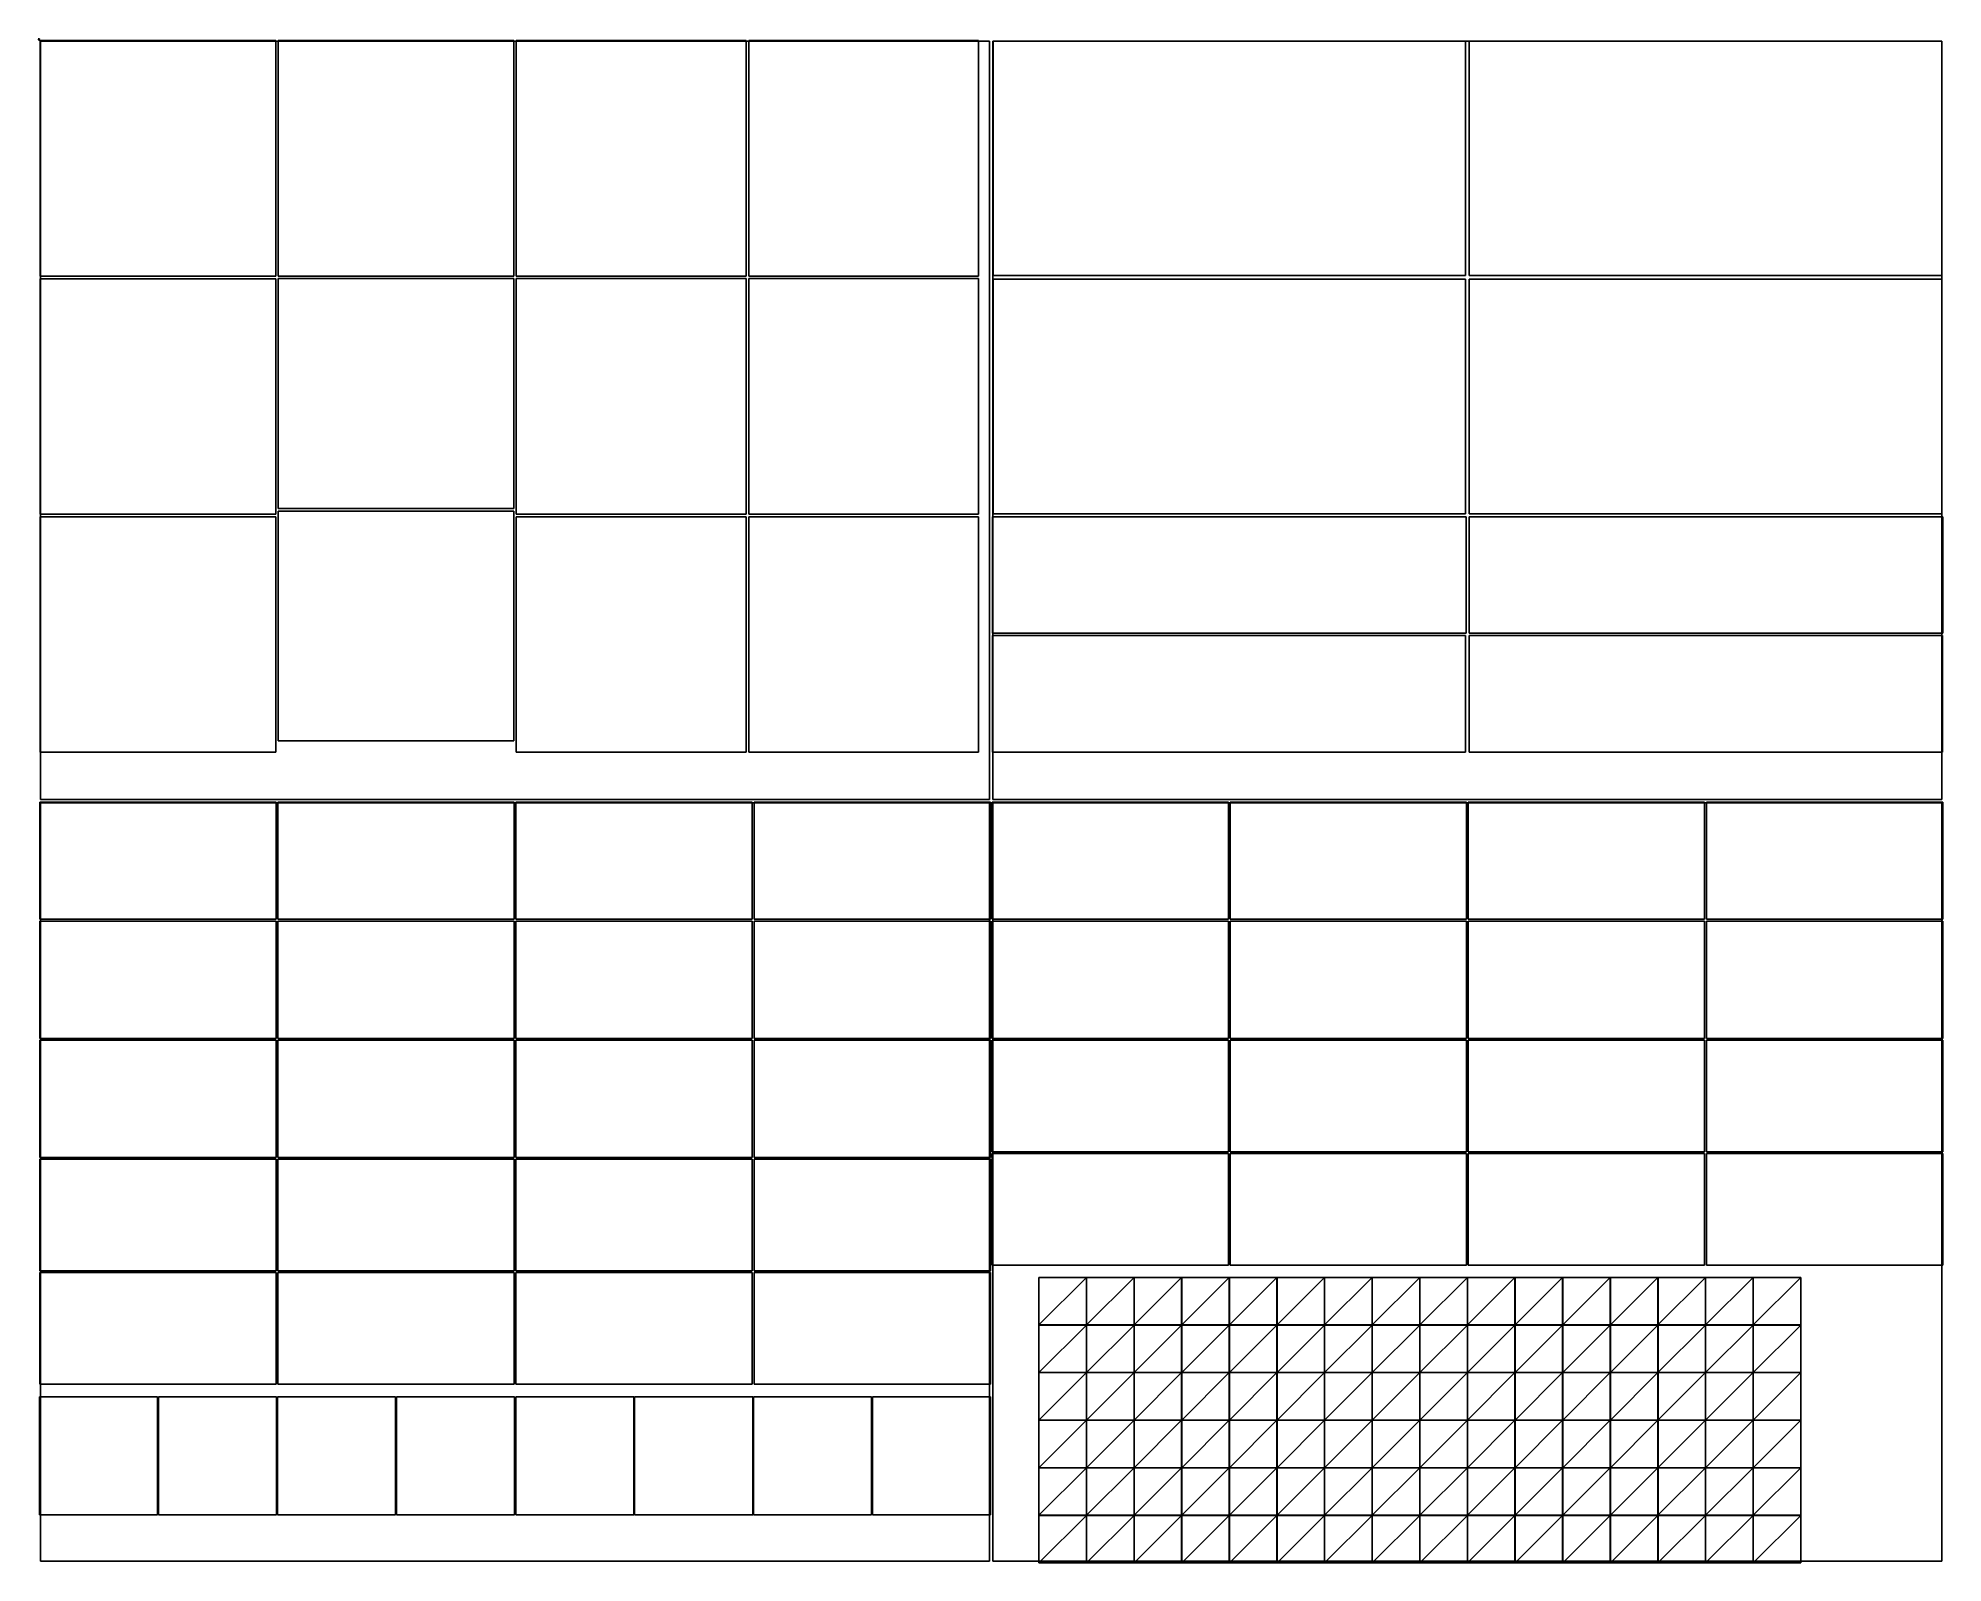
# Model space of a CAD drawing. Extents: x -1 to 1999, y -1303 to 298.
import ezdxf

# ---------------------------------------------------------------- set-up
doc = ezdxf.new("R2010")
doc.units = 0

msp = doc.modelspace()

# ---------------------------------------------------------------- linework, layer by layer
at = {"layer": 'Katman_1'}
for p, q in [((248.677998, 295.678311), (1.321689, 295.678311)), ((1.321689, 295.678311), (1.321689, 48.322002)), ((1.77268, -501.226326), (1.77268, 295.22732)), ((1.77268, 295.22732), (998.226098, 295.22732)), ((248.677998, 48.322002), (248.677998, 295.678311)), ((498.677678, 295.678311), (251.321372, 295.678311)), ((251.321372, 295.678311), (251.321372, 48.321992)), ((498.677678, 48.321992), (498.677678, 295.678311)), ((742.693318, 295.69427), (501.305093, 295.69427)), ((501.305093, 295.69427), (501.305093, 48.306045)), ((742.693318, 48.306045), (742.693318, 295.69427)), ((986.693031, 295.69427), (745.304805, 295.69427)), ((745.304805, 295.69427), (745.304805, 48.306053)), ((986.693031, 48.306053), (986.693031, 295.69427)), ((998.226098, 295.22732), (998.226098, -501.226326)), ((1001.771431, -501.226326), (1001.771431, 295.22732)), ((1001.771431, 295.22732), (1998.224849, 295.22732)), ((1498.130171, 295.132061), (1001.866681, 295.132061)), ((1001.866681, 295.132061), (1001.866681, 48.86826)), ((1498.130171, 48.86826), (1498.130171, 295.132061)), ((1998.129546, 295.132057), (1501.866056, 295.132057)), ((1501.866056, 295.132057), (1501.866056, 48.868268)), ((1998.129546, 48.868268), (1998.129546, 295.132057)), ((1998.224849, 295.22732), (1998.224849, -501.226326)), ((1.321689, 48.322002), (248.677998, 48.322002)), ((248.677992, 45.678628), (1.321689, 45.678628)), ((1.321689, 45.678628), (1.321689, -201.677678)), ((248.677992, -201.677678), (248.677992, 45.678628)), ((498.693632, 45.694585), (251.305415, 45.694585)), ((251.305415, 45.694585), (251.305415, -195.693657)), ((251.321372, 48.321992), (498.677678, 48.321992)), ((498.693632, -195.693657), (498.693632, 45.694585)), ((501.305093, 48.306045), (742.693318, 48.306045)), ((742.693318, 45.694585), (501.305093, 45.694585)), ((501.305093, 45.694585), (501.305093, -201.693632)), ((742.693318, -201.693632), (742.693318, 45.694585)), ((745.304805, 48.306053), (986.693031, 48.306053)), ((986.693031, 45.694593), (745.304805, 45.694593)), ((745.304805, 45.694593), (745.304805, -201.693632)), ((986.693031, -201.693632), (986.693031, 45.694593)), ((1001.866681, 48.86826), (1498.130171, 48.86826)), ((1498.130171, 45.132372), (1001.866681, 45.132372)), ((1001.866681, 45.132372), (1001.866681, -201.13142)), ((1498.130171, -201.13142), (1498.130171, 45.132372)), ((1501.866056, 48.868268), (1998.129546, 48.868268)), ((1998.129546, 45.132372), (1501.866056, 45.132372)), ((1501.866056, 45.132372), (1501.866056, -201.13142)), ((1998.129546, -201.13142), (1998.129546, 45.132372)), ((251.305415, -195.693657), (498.693632, -195.693657)), ((498.693632, -198.305117), (251.305415, -198.305117)), ((251.305415, -198.305117), (251.305415, -439.693343)), ((498.693632, -439.693343), (498.693632, -198.305117)), ((1.321689, -201.677678), (248.677992, -201.677678)), ((248.67799, -204.321047), (1.321689, -204.321047)), ((1.321689, -204.321047), (1.321689, -451.677365)), ((248.67799, -451.677365), (248.67799, -204.321047)), ((501.305093, -201.693632), (742.693318, -201.693632)), ((742.693318, -204.305093), (501.305093, -204.305093)), ((501.305093, -204.305093), (501.305093, -451.69332)), ((742.693318, -451.69332), (742.693318, -204.305093)), ((745.304805, -201.693632), (986.693031, -201.693632)), ((986.693031, -204.305093), (745.304805, -204.305093)), ((745.304805, -204.305093), (745.304805, -451.69332)), ((986.693031, -451.69332), (986.693031, -204.305093)), ((1498.679948, -204.317528), (1001.316903, -204.317528)), ((1001.316903, -204.317528), (1001.316903, -326.681054)), ((1001.866681, -201.13142), (1498.130171, -201.13142)), ((1498.679948, -326.681054), (1498.679948, -204.317528)), ((1501.866056, -201.13142), (1998.129546, -201.13142)), ((1999.229814, -204.317528), (1501.86677, -204.317528)), ((1501.86677, -204.317528), (1501.86677, -326.681054)), ((1999.229814, -326.681054), (1999.229814, -204.317528)), ((1001.316903, -326.681054), (1498.679948, -326.681054)), ((1498.128107, -328.930274), (1001.318253, -328.930274)), ((1001.318253, -328.930274), (1001.318253, -451.679535)), ((1498.128107, -451.679535), (1498.128107, -328.930274)), ((1501.86677, -326.681054), (1999.229814, -326.681054)), ((1998.677974, -328.930274), (1501.86812, -328.930274)), ((1501.86812, -328.930274), (1501.86812, -451.679535)), ((1998.677974, -451.679535), (1998.677974, -328.930274)), ((251.305415, -439.693343), (498.693632, -439.693343)), ((1.321689, -451.677365), (248.67799, -451.677365)), ((501.305093, -451.69332), (742.693318, -451.69332)), ((745.304805, -451.69332), (986.693031, -451.69332)), ((1001.318253, -451.679535), (1498.128107, -451.679535)), ((1501.86812, -451.679535), (1998.677974, -451.679535)), ((249.065718, -503.932958), (0.933969, -503.932958)), ((0.933969, -503.932958), (0.933969, -627.064859)), ((998.226098, -501.226326), (1.77268, -501.226326)), ((1.77268, -1301.225306), (1.77268, -504.771659)), ((1.77268, -504.771659), (998.226098, -504.771659)), ((249.065718, -627.064859), (249.065718, -503.932958)), ((499.065398, -503.932958), (250.933653, -503.932958)), ((250.933653, -503.932958), (250.933653, -627.064859)), ((499.065398, -627.064859), (499.065398, -503.932958)), ((749.065085, -503.932958), (500.933327, -503.932958)), ((500.933327, -503.932958), (500.933327, -627.064859)), ((749.065085, -627.064859), (749.065085, -503.932958)), ((999.064773, -503.932958), (750.933015, -503.932958)), ((750.933015, -503.932958), (750.933015, -627.064859)), ((998.226098, -504.771659), (998.226098, -1301.225306)), ((999.064773, -627.064859), (999.064773, -503.932958)), ((1249.064434, -503.932958), (1000.932703, -503.932958)), ((1000.932703, -503.932958), (1000.932703, -627.064859)), ((1998.224849, -501.226326), (1001.771431, -501.226326)), ((1001.771431, -1301.225306), (1001.771431, -504.771659)), ((1001.771431, -504.771659), (1998.224849, -504.771659)), ((1249.064434, -627.064859), (1249.064434, -503.932958)), ((1499.064096, -503.932958), (1250.93239, -503.932958)), ((1250.93239, -503.932958), (1250.93239, -627.064859)), ((1499.064096, -627.064859), (1499.064096, -503.932958)), ((1749.063783, -503.932958), (1500.932025, -503.932958)), ((1500.932025, -503.932958), (1500.932025, -627.064859)), ((1749.063783, -627.064859), (1749.063783, -503.932958)), ((1999.063471, -503.932958), (1750.931713, -503.932958)), ((1750.931713, -503.932958), (1750.931713, -627.064859)), ((1998.224849, -504.771659), (1998.224849, -1301.225306)), ((1999.063471, -627.064859), (1999.063471, -503.932958)), ((0.933969, -627.064859), (249.065718, -627.064859)), ((249.065702, -628.932815), (0.933969, -628.932815)), ((0.933969, -628.932815), (0.933969, -752.064716)), ((249.065702, -752.064716), (249.065702, -628.932815)), ((250.933653, -627.064859), (499.065398, -627.064859)), ((499.065371, -628.932815), (250.933658, -628.932815)), ((250.933658, -628.932815), (250.933658, -752.064716)), ((499.065371, -752.064716), (499.065371, -628.932815)), ((749.065059, -628.932815), (500.933301, -628.932815)), ((500.933301, -628.932815), (500.933301, -752.064716)), ((500.933327, -627.064859), (749.065085, -627.064859)), ((749.065059, -752.064716), (749.065059, -628.932815)), ((999.064747, -628.932815), (750.932988, -628.932815)), ((750.932988, -628.932815), (750.932988, -752.064716)), ((750.933015, -627.064859), (999.064773, -627.064859)), ((999.064747, -752.064716), (999.064747, -628.932815)), ((1000.932703, -627.064859), (1249.064434, -627.064859)), ((1249.064434, -628.932788), (1000.932703, -628.932788)), ((1000.932703, -628.932788), (1000.932703, -752.064689)), ((1249.064434, -752.064689), (1249.064434, -628.932788)), ((1250.93239, -627.064859), (1499.064096, -627.064859)), ((1499.064122, -628.932788), (1250.93239, -628.932788)), ((1250.93239, -628.932788), (1250.93239, -752.064689)), ((1499.064122, -752.064689), (1499.064122, -628.932788)), ((1500.932025, -627.064859), (1749.063783, -627.064859)), ((1749.06381, -628.932788), (1500.932052, -628.932788)), ((1500.932052, -628.932788), (1500.932052, -752.064689)), ((1749.06381, -752.064689), (1749.06381, -628.932788)), ((1750.931713, -627.064859), (1999.063471, -627.064859)), ((1999.063498, -628.932788), (1750.931739, -628.932788)), ((1750.931739, -628.932788), (1750.931739, -752.064689)), ((1999.063498, -752.064689), (1999.063498, -628.932788)), ((0.933969, -752.064716), (249.065702, -752.064716)), ((249.065699, -753.932645), (0.933969, -753.932645)), ((0.933969, -753.932645), (0.933969, -877.064546)), ((249.065699, -877.064546), (249.065699, -753.932645)), ((499.065398, -753.932645), (250.933655, -753.932645)), ((250.933655, -753.932645), (250.933655, -877.064546)), ((250.933658, -752.064716), (499.065371, -752.064716)), ((499.065398, -877.064546), (499.065398, -753.932645)), ((500.933301, -752.064716), (749.065059, -752.064716)), ((749.065085, -753.932645), (500.933327, -753.932645)), ((500.933327, -753.932645), (500.933327, -877.064546)), ((749.065085, -877.064546), (749.065085, -753.932645)), ((750.932988, -752.064716), (999.064747, -752.064716)), ((999.064773, -753.932645), (750.933015, -753.932645)), ((750.933015, -753.932645), (750.933015, -877.064546)), ((999.064773, -877.064546), (999.064773, -753.932645)), ((1249.052978, -753.909865), (1000.909948, -753.909865)), ((1000.909948, -753.909865), (1000.909948, -871.109524)), ((1000.932703, -752.064689), (1249.064434, -752.064689)), ((1249.052978, -871.109524), (1249.052978, -753.909865)), ((1499.064069, -753.909865), (1250.921013, -753.909865)), ((1250.921013, -753.909865), (1250.921013, -871.109524)), ((1250.93239, -752.064689), (1499.064122, -752.064689)), ((1499.064069, -871.109524), (1499.064069, -753.909865)), ((1500.932052, -752.064689), (1749.06381, -752.064689)), ((1749.07516, -753.909865), (1500.932104, -753.909865)), ((1500.932104, -753.909865), (1500.932104, -871.109524)), ((1749.07516, -871.109524), (1749.07516, -753.909865)), ((1750.931739, -752.064689), (1999.063498, -752.064689)), ((1999.086252, -753.909865), (1750.943169, -753.909865)), ((1750.943169, -753.909865), (1750.943169, -871.109524)), ((1999.086252, -871.109524), (1999.086252, -753.909865)), ((249.054259, -878.909722), (0.911213, -878.909722)), ((0.911213, -878.909722), (0.911213, -996.109381)), ((0.933969, -877.064546), (249.065699, -877.064546)), ((249.054259, -996.109381), (249.054259, -878.909722)), ((499.065345, -878.909722), (250.922299, -878.909722)), ((250.922299, -878.909722), (250.922299, -996.109381)), ((250.933655, -877.064546), (499.065398, -877.064546)), ((499.065345, -996.109381), (499.065345, -878.909722)), ((500.933327, -877.064546), (749.065085, -877.064546)), ((749.076436, -878.909722), (500.93338, -878.909722)), ((500.93338, -878.909722), (500.93338, -996.109381)), ((749.076436, -996.109381), (749.076436, -878.909722)), ((750.933015, -877.064546), (999.064773, -877.064546)), ((999.087527, -878.909722), (750.944445, -878.909722)), ((750.944445, -878.909722), (750.944445, -996.109381)), ((999.087527, -996.109381), (999.087527, -878.909722)), ((1000.909948, -871.109524), (1249.052978, -871.109524)), ((1249.052978, -872.887469), (1000.909948, -872.887469)), ((1000.909948, -872.887469), (1000.909948, -990.087128)), ((1249.052978, -990.087128), (1249.052978, -872.887469)), ((1250.921013, -871.109524), (1499.064069, -871.109524)), ((1499.064043, -872.887469), (1250.921013, -872.887469)), ((1250.921013, -872.887469), (1250.921013, -990.087128)), ((1499.064043, -990.087128), (1499.064043, -872.887469)), ((1749.075134, -872.887469), (1500.932078, -872.887469)), ((1500.932078, -872.887469), (1500.932078, -990.087128)), ((1500.932104, -871.109524), (1749.07516, -871.109524)), ((1749.075134, -990.087128), (1749.075134, -872.887469)), ((1999.086225, -872.887469), (1750.943143, -872.887469)), ((1750.943143, -872.887469), (1750.943143, -990.087128)), ((1750.943169, -871.109524), (1999.086252, -871.109524)), ((1999.086225, -990.087128), (1999.086225, -872.887469)), ((0.911213, -996.109381), (249.054259, -996.109381)), ((249.054259, -997.887326), (0.911213, -997.887326)), ((0.911213, -997.887326), (0.911213, -1115.086985)), ((249.054259, -1115.086985), (249.054259, -997.887326)), ((250.922299, -996.109381), (499.065345, -996.109381)), ((499.065318, -997.887326), (250.922299, -997.887326)), ((250.922299, -997.887326), (250.922299, -1115.086985)), ((499.065318, -1115.086985), (499.065318, -997.887326)), ((749.076409, -997.887326), (500.933353, -997.887326)), ((500.933353, -997.887326), (500.933353, -1115.086985)), ((500.93338, -996.109381), (749.076436, -996.109381)), ((749.076409, -1115.086985), (749.076409, -997.887326)), ((999.087501, -997.887326), (750.944418, -997.887326)), ((750.944418, -997.887326), (750.944418, -1115.086985)), ((750.944445, -996.109381), (999.087527, -996.109381)), ((999.087501, -1115.086985), (999.087501, -997.887326)), ((1000.909948, -990.087128), (1249.052978, -990.087128)), ((1250.921013, -990.087128), (1499.064043, -990.087128)), ((1500.932078, -990.087128), (1749.075134, -990.087128)), ((1750.943143, -990.087128), (1999.086225, -990.087128)), ((1050.082778, -1052.91334), (1099.914764, -1003.082466)), ((1050.08717, -1003.086832), (1099.910115, -1003.086832)), ((1050.08717, -1052.909776), (1050.08717, -1003.086832)), ((1099.910115, -1003.086832), (1099.910115, -1052.909776)), ((1100.082721, -1052.913367), (1149.914707, -1003.082493)), ((1100.08714, -1003.086832), (1149.910084, -1003.086832)), ((1100.08714, -1052.909776), (1100.08714, -1003.086832)), ((1149.910084, -1003.086832), (1149.910084, -1052.909776)), ((1150.082664, -1052.913367), (1199.91465, -1003.082493)), ((1150.087135, -1003.086832), (1199.91008, -1003.086832)), ((1150.087135, -1052.909776), (1150.087135, -1003.086832)), ((1199.91008, -1003.086832), (1199.91008, -1052.909776)), ((1200.082607, -1052.913393), (1249.914592, -1003.082519)), ((1200.087131, -1003.086832), (1249.910076, -1003.086832)), ((1200.087131, -1052.909776), (1200.087131, -1003.086832)), ((1249.910076, -1003.086832), (1249.910076, -1052.909776)), ((1250.08255, -1052.91334), (1299.914535, -1003.082466)), ((1250.086968, -1003.086964), (1299.909913, -1003.086964)), ((1250.086968, -1052.909909), (1250.086968, -1003.086964)), ((1299.909913, -1003.086964), (1299.909913, -1052.909909)), ((1300.082493, -1052.913367), (1349.914478, -1003.082493)), ((1300.086964, -1003.086964), (1349.909909, -1003.086964)), ((1300.086964, -1052.909909), (1300.086964, -1003.086964)), ((1349.909909, -1003.086964), (1349.909909, -1052.909909)), ((1350.082435, -1052.913367), (1399.914421, -1003.082493)), ((1350.08696, -1003.086964), (1399.909904, -1003.086964)), ((1350.08696, -1052.909909), (1350.08696, -1003.086964)), ((1399.909904, -1003.086964), (1399.909904, -1052.909909)), ((1400.082378, -1052.913393), (1449.914364, -1003.082519)), ((1400.086929, -1003.086964), (1449.909874, -1003.086964)), ((1400.086929, -1052.909909), (1400.086929, -1003.086964)), ((1449.909874, -1003.086964), (1449.909874, -1052.909909)), ((1450.082321, -1052.913367), (1499.914307, -1003.082493)), ((1450.08666, -1003.086832), (1499.909605, -1003.086832)), ((1450.08666, -1052.909776), (1450.08666, -1003.086832)), ((1499.909605, -1003.086832), (1499.909605, -1052.909776)), ((1500.082264, -1052.913393), (1549.914249, -1003.082519)), ((1500.086656, -1003.086832), (1549.909601, -1003.086832)), ((1500.086656, -1052.909776), (1500.086656, -1003.086832)), ((1549.909601, -1003.086832), (1549.909601, -1052.909776)), ((1550.082207, -1052.913393), (1599.914192, -1003.082519)), ((1550.086625, -1003.086832), (1599.90957, -1003.086832)), ((1550.086625, -1052.909776), (1550.086625, -1003.086832)), ((1599.90957, -1003.086832), (1599.90957, -1052.909776)), ((1600.08215, -1052.91342), (1649.914135, -1003.082545)), ((1600.086621, -1003.086832), (1649.909566, -1003.086832)), ((1600.086621, -1052.909776), (1600.086621, -1003.086832)), ((1649.909566, -1003.086832), (1649.909566, -1052.909776)), ((1650.082092, -1052.913367), (1699.914078, -1003.082493)), ((1650.086484, -1003.086964), (1699.909429, -1003.086964)), ((1650.086484, -1052.909909), (1650.086484, -1003.086964)), ((1699.909429, -1003.086964), (1699.909429, -1052.909909)), ((1700.082035, -1052.913393), (1749.914021, -1003.082519)), ((1700.086454, -1003.086964), (1749.909399, -1003.086964)), ((1700.086454, -1052.909909), (1700.086454, -1003.086964)), ((1749.909399, -1003.086964), (1749.909399, -1052.909909)), ((1750.081978, -1052.913393), (1799.913964, -1003.082519)), ((1750.08645, -1003.086964), (1799.909394, -1003.086964)), ((1750.08645, -1052.909909), (1750.08645, -1003.086964)), ((1799.909394, -1003.086964), (1799.909394, -1052.909909)), ((1800.081921, -1052.91342), (1849.913906, -1003.082545)), ((1800.086445, -1003.086964), (1849.90939, -1003.086964)), ((1800.086445, -1052.909909), (1800.086445, -1003.086964)), ((1849.90939, -1003.086964), (1849.90939, -1052.909909)), ((1050.082778, -1102.91331), (1099.914764, -1053.082435)), ((1099.910115, -1052.909776), (1050.08717, -1052.909776)), ((1050.087223, -1053.086827), (1099.910168, -1053.086827)), ((1050.087223, -1102.909772), (1050.087223, -1053.086827)), ((1099.910168, -1053.086827), (1099.910168, -1102.909772)), ((1100.082721, -1102.913336), (1149.914707, -1053.082462)), ((1149.910084, -1052.909776), (1100.08714, -1052.909776)), ((1100.08714, -1053.086827), (1149.910084, -1053.086827)), ((1100.08714, -1102.909772), (1100.08714, -1053.086827)), ((1149.910084, -1053.086827), (1149.910084, -1102.909772)), ((1150.082664, -1102.913336), (1199.91465, -1053.082462)), ((1150.087003, -1053.086827), (1199.909948, -1053.086827)), ((1150.087003, -1102.909772), (1150.087003, -1053.086827)), ((1199.91008, -1052.909776), (1150.087135, -1052.909776)), ((1199.909948, -1053.086827), (1199.909948, -1102.909772)), ((1200.082607, -1102.913363), (1249.914592, -1053.082488)), ((1200.086999, -1053.086827), (1249.909944, -1053.086827)), ((1200.086999, -1102.909772), (1200.086999, -1053.086827)), ((1249.910076, -1052.909776), (1200.087131, -1052.909776)), ((1249.909944, -1053.086827), (1249.909944, -1102.909772)), ((1250.08255, -1102.91331), (1299.914535, -1053.082435)), ((1299.909913, -1052.909909), (1250.086968, -1052.909909)), ((1250.087101, -1053.08696), (1299.910045, -1053.08696)), ((1250.087101, -1102.909904), (1250.087101, -1053.08696)), ((1299.910045, -1053.08696), (1299.910045, -1102.909904)), ((1300.082493, -1102.913336), (1349.914478, -1053.082462)), ((1349.909909, -1052.909909), (1300.086964, -1052.909909)), ((1300.086964, -1053.08696), (1349.909909, -1053.08696)), ((1300.086964, -1102.909904), (1300.086964, -1053.08696)), ((1349.909909, -1053.08696), (1349.909909, -1102.909904)), ((1350.082435, -1102.913336), (1399.914421, -1053.082462)), ((1350.086827, -1053.08696), (1399.909772, -1053.08696)), ((1350.086827, -1102.909904), (1350.086827, -1053.08696)), ((1399.909904, -1052.909909), (1350.08696, -1052.909909)), ((1399.909772, -1053.08696), (1399.909772, -1102.909904)), ((1400.082378, -1102.913363), (1449.914364, -1053.082488)), ((1400.086797, -1053.08696), (1449.909741, -1053.08696)), ((1400.086797, -1102.909904), (1400.086797, -1053.08696)), ((1449.909874, -1052.909909), (1400.086929, -1052.909909)), ((1449.909741, -1053.08696), (1449.909741, -1102.909904)), ((1450.082321, -1102.913336), (1499.914307, -1053.082462)), ((1499.909605, -1052.909776), (1450.08666, -1052.909776)), ((1450.086792, -1053.086827), (1499.909737, -1053.086827)), ((1450.086792, -1102.909772), (1450.086792, -1053.086827)), ((1499.909737, -1053.086827), (1499.909737, -1102.909772)), ((1500.082264, -1102.913363), (1549.914249, -1053.082488)), ((1549.909601, -1052.909776), (1500.086656, -1052.909776)), ((1500.086656, -1053.086827), (1549.909601, -1053.086827)), ((1500.086656, -1102.909772), (1500.086656, -1053.086827)), ((1549.909601, -1053.086827), (1549.909601, -1102.909772)), ((1550.082207, -1102.913363), (1599.914192, -1053.082488)), ((1550.086519, -1053.086827), (1599.909464, -1053.086827)), ((1550.086519, -1102.909772), (1550.086519, -1053.086827)), ((1599.90957, -1052.909776), (1550.086625, -1052.909776)), ((1599.909464, -1053.086827), (1599.909464, -1102.909772)), ((1600.08215, -1102.913389), (1649.914135, -1053.082515)), ((1600.086489, -1053.086827), (1649.909433, -1053.086827)), ((1600.086489, -1102.909772), (1600.086489, -1053.086827)), ((1649.909566, -1052.909776), (1600.086621, -1052.909776)), ((1649.909433, -1053.086827), (1649.909433, -1102.909772)), ((1650.082092, -1102.913336), (1699.914078, -1053.082462)), ((1699.909429, -1052.909909), (1650.086484, -1052.909909)), ((1650.086617, -1053.08696), (1699.909562, -1053.08696)), ((1650.086617, -1102.909904), (1650.086617, -1053.08696)), ((1699.909562, -1053.08696), (1699.909562, -1102.909904)), ((1700.082035, -1102.913363), (1749.914021, -1053.082488)), ((1749.909399, -1052.909909), (1700.086454, -1052.909909)), ((1700.086454, -1053.08696), (1749.909399, -1053.08696)), ((1700.086454, -1102.909904), (1700.086454, -1053.08696)), ((1749.909399, -1053.08696), (1749.909399, -1102.909904)), ((1750.081978, -1102.913363), (1799.913964, -1053.082488)), ((1750.086317, -1053.08696), (1799.909262, -1053.08696)), ((1750.086317, -1102.909904), (1750.086317, -1053.08696)), ((1799.909394, -1052.909909), (1750.08645, -1052.909909)), ((1799.909262, -1053.08696), (1799.909262, -1102.909904)), ((1800.081921, -1102.913389), (1849.913906, -1053.082515)), ((1800.086313, -1053.08696), (1849.909258, -1053.08696)), ((1800.086313, -1102.909904), (1800.086313, -1053.08696)), ((1849.90939, -1052.909909), (1800.086445, -1052.909909)), ((1849.909258, -1053.08696), (1849.909258, -1102.909904)), ((0.911213, -1115.086985), (249.054259, -1115.086985)), ((250.922299, -1115.086985), (499.065318, -1115.086985)), ((500.933353, -1115.086985), (749.076409, -1115.086985)), ((750.944418, -1115.086985), (999.087501, -1115.086985)), ((1050.082778, -1152.913253), (1099.914764, -1103.082378)), ((1050.08717, -1103.086691), (1099.910115, -1103.086691)), ((1050.08717, -1152.909636), (1050.08717, -1103.086691)), ((1099.910168, -1102.909772), (1050.087223, -1102.909772)), ((1099.910115, -1103.086691), (1099.910115, -1152.909636)), ((1100.082721, -1152.913279), (1149.914707, -1103.082405)), ((1149.910084, -1102.909772), (1100.08714, -1102.909772)), ((1100.08714, -1103.086691), (1149.910084, -1103.086691)), ((1100.08714, -1152.909636), (1100.08714, -1103.086691)), ((1149.910084, -1103.086691), (1149.910084, -1152.909636)), ((1150.082664, -1152.913279), (1199.91465, -1103.082405)), ((1199.909948, -1102.909772), (1150.087003, -1102.909772)), ((1150.087135, -1103.086691), (1199.91008, -1103.086691)), ((1150.087135, -1152.909636), (1150.087135, -1103.086691)), ((1199.91008, -1103.086691), (1199.91008, -1152.909636)), ((1200.082607, -1152.913305), (1249.914592, -1103.082431)), ((1249.909944, -1102.909772), (1200.086999, -1102.909772)), ((1200.087131, -1103.086691), (1249.910076, -1103.086691)), ((1200.087131, -1152.909636), (1200.087131, -1103.086691)), ((1249.910076, -1103.086691), (1249.910076, -1152.909636)), ((1250.08255, -1152.913253), (1299.914535, -1103.082378)), ((1250.086968, -1103.086797), (1299.909913, -1103.086797)), ((1250.086968, -1152.909741), (1250.086968, -1103.086797)), ((1299.910045, -1102.909904), (1250.087101, -1102.909904)), ((1299.909913, -1103.086797), (1299.909913, -1152.909741)), ((1300.082493, -1152.913279), (1349.914478, -1103.082405)), ((1349.909909, -1102.909904), (1300.086964, -1102.909904)), ((1300.086964, -1103.086797), (1349.909909, -1103.086797)), ((1300.086964, -1152.909741), (1300.086964, -1103.086797)), ((1349.909909, -1103.086797), (1349.909909, -1152.909741)), ((1350.082435, -1152.913279), (1399.914421, -1103.082405)), ((1399.909772, -1102.909904), (1350.086827, -1102.909904)), ((1350.08696, -1103.086797), (1399.909904, -1103.086797)), ((1350.08696, -1152.909741), (1350.08696, -1103.086797)), ((1399.909904, -1103.086797), (1399.909904, -1152.909741)), ((1400.082378, -1152.913305), (1449.914364, -1103.082431)), ((1449.909741, -1102.909904), (1400.086797, -1102.909904)), ((1400.086929, -1103.086797), (1449.909874, -1103.086797)), ((1400.086929, -1152.909741), (1400.086929, -1103.086797)), ((1449.909874, -1103.086797), (1449.909874, -1152.909741)), ((1450.082321, -1152.913279), (1499.914307, -1103.082405)), ((1450.08666, -1103.086691), (1499.909605, -1103.086691)), ((1450.08666, -1152.909636), (1450.08666, -1103.086691)), ((1499.909737, -1102.909772), (1450.086792, -1102.909772)), ((1499.909605, -1103.086691), (1499.909605, -1152.909636)), ((1500.082264, -1152.913305), (1549.914249, -1103.082431)), ((1549.909601, -1102.909772), (1500.086656, -1102.909772)), ((1500.086656, -1103.086691), (1549.909601, -1103.086691)), ((1500.086656, -1152.909636), (1500.086656, -1103.086691)), ((1549.909601, -1103.086691), (1549.909601, -1152.909636)), ((1550.082207, -1152.913305), (1599.914192, -1103.082431)), ((1599.909464, -1102.909772), (1550.086519, -1102.909772)), ((1550.086625, -1103.086691), (1599.90957, -1103.086691)), ((1550.086625, -1152.909636), (1550.086625, -1103.086691)), ((1599.90957, -1103.086691), (1599.90957, -1152.909636)), ((1600.08215, -1152.913332), (1649.914135, -1103.082458)), ((1649.909433, -1102.909772), (1600.086489, -1102.909772)), ((1600.086621, -1103.086691), (1649.909566, -1103.086691)), ((1600.086621, -1152.909636), (1600.086621, -1103.086691)), ((1649.909566, -1103.086691), (1649.909566, -1152.909636)), ((1650.082092, -1152.913279), (1699.914078, -1103.082405)), ((1650.086484, -1103.086797), (1699.909429, -1103.086797)), ((1650.086484, -1152.909741), (1650.086484, -1103.086797)), ((1699.909562, -1102.909904), (1650.086617, -1102.909904)), ((1699.909429, -1103.086797), (1699.909429, -1152.909741)), ((1700.082035, -1152.913305), (1749.914021, -1103.082431)), ((1749.909399, -1102.909904), (1700.086454, -1102.909904)), ((1700.086454, -1103.086797), (1749.909399, -1103.086797)), ((1700.086454, -1152.909741), (1700.086454, -1103.086797)), ((1749.909399, -1103.086797), (1749.909399, -1152.909741)), ((1750.081978, -1152.913305), (1799.913964, -1103.082431)), ((1799.909262, -1102.909904), (1750.086317, -1102.909904)), ((1750.08645, -1103.086797), (1799.909394, -1103.086797)), ((1750.08645, -1152.909741), (1750.08645, -1103.086797)), ((1799.909394, -1103.086797), (1799.909394, -1152.909741)), ((1800.081921, -1152.913332), (1849.913906, -1103.082458)), ((1849.909258, -1102.909904), (1800.086313, -1102.909904)), ((1800.086445, -1103.086797), (1849.90939, -1103.086797)), ((1800.086445, -1152.909741), (1800.086445, -1103.086797)), ((1849.90939, -1103.086797), (1849.90939, -1152.909741)), ((124.630711, -1128.659802), (0.661617, -1128.659802)), ((0.661617, -1128.659802), (0.661617, -1252.336427)), ((124.630711, -1252.336427), (124.630711, -1128.659802)), ((249.533064, -1128.659802), (125.563961, -1128.659802)), ((125.563961, -1128.659802), (125.563961, -1252.336427)), ((249.533064, -1252.336427), (249.533064, -1128.659802)), ((374.435401, -1128.659802), (250.466298, -1128.659802)), ((250.466298, -1128.659802), (250.466298, -1252.336427)), ((374.435401, -1252.336427), (374.435401, -1128.659802)), ((499.337759, -1128.659802), (375.368638, -1128.659802)), ((375.368638, -1128.659802), (375.368638, -1252.336427)), ((499.337759, -1252.336427), (499.337759, -1128.659802)), ((624.630086, -1128.659828), (500.660992, -1128.659828)), ((500.660992, -1128.659828), (500.660992, -1252.336453)), ((624.630086, -1252.336453), (624.630086, -1128.659828)), ((749.532445, -1128.659828), (625.56335, -1128.659828)), ((625.56335, -1128.659828), (625.56335, -1252.336453)), ((749.532445, -1252.336453), (749.532445, -1128.659828)), ((874.434776, -1128.659828), (750.465682, -1128.659828)), ((750.465682, -1128.659828), (750.465682, -1252.336453)), ((874.434776, -1252.336453), (874.434776, -1128.659828)), ((999.337135, -1128.659828), (875.368014, -1128.659828)), ((875.368014, -1128.659828), (875.368014, -1252.336453)), ((999.337135, -1252.336453), (999.337135, -1128.659828)), ((1050.082778, -1202.913222), (1099.914764, -1153.082347)), ((1099.910115, -1152.909636), (1050.08717, -1152.909636)), ((1050.087303, -1153.08666), (1099.910247, -1153.08666)), ((1050.087303, -1202.909605), (1050.087303, -1153.08666)), ((1099.910247, -1153.08666), (1099.910247, -1202.909605)), ((1100.082721, -1202.913248), (1149.914707, -1153.082374)), ((1149.910084, -1152.909636), (1100.08714, -1152.909636)), ((1100.08714, -1153.08666), (1149.910084, -1153.08666)), ((1100.08714, -1202.909605), (1100.08714, -1153.08666)), ((1149.910084, -1153.08666), (1149.910084, -1202.909605)), ((1150.082664, -1202.913248), (1199.91465, -1153.082374)), ((1150.087003, -1153.08666), (1199.909948, -1153.08666)), ((1150.087003, -1202.909605), (1150.087003, -1153.08666)), ((1199.91008, -1152.909636), (1150.087135, -1152.909636)), ((1199.909948, -1153.08666), (1199.909948, -1202.909605)), ((1200.082607, -1202.913275), (1249.914592, -1153.0824)), ((1200.086999, -1153.08666), (1249.909944, -1153.08666)), ((1200.086999, -1202.909605), (1200.086999, -1153.08666)), ((1249.910076, -1152.909636), (1200.087131, -1152.909636)), ((1249.909944, -1153.08666), (1249.909944, -1202.909605)), ((1250.08255, -1202.913222), (1299.914535, -1153.082347)), ((1299.909913, -1152.909741), (1250.086968, -1152.909741)), ((1250.087101, -1153.086792), (1299.910045, -1153.086792)), ((1250.087101, -1202.909737), (1250.087101, -1153.086792)), ((1299.910045, -1153.086792), (1299.910045, -1202.909737)), ((1300.082493, -1202.913248), (1349.914478, -1153.082374)), ((1349.909909, -1152.909741), (1300.086964, -1152.909741)), ((1300.086964, -1153.086792), (1349.909909, -1153.086792)), ((1300.086964, -1202.909737), (1300.086964, -1153.086792)), ((1349.909909, -1153.086792), (1349.909909, -1202.909737)), ((1350.082435, -1202.913248), (1399.914421, -1153.082374)), ((1350.086827, -1153.086792), (1399.909772, -1153.086792)), ((1350.086827, -1202.909737), (1350.086827, -1153.086792)), ((1399.909904, -1152.909741), (1350.08696, -1152.909741)), ((1399.909772, -1153.086792), (1399.909772, -1202.909737)), ((1400.082378, -1202.913275), (1449.914364, -1153.0824)), ((1400.086797, -1153.086792), (1449.909741, -1153.086792)), ((1400.086797, -1202.909737), (1400.086797, -1153.086792)), ((1449.909874, -1152.909741), (1400.086929, -1152.909741)), ((1449.909741, -1153.086792), (1449.909741, -1202.909737)), ((1450.082321, -1202.913248), (1499.914307, -1153.082374)), ((1499.909605, -1152.909636), (1450.08666, -1152.909636)), ((1450.086792, -1153.08666), (1499.909737, -1153.08666)), ((1450.086792, -1202.909605), (1450.086792, -1153.08666)), ((1499.909737, -1153.08666), (1499.909737, -1202.909605)), ((1500.082264, -1202.913275), (1549.914249, -1153.0824)), ((1549.909601, -1152.909636), (1500.086656, -1152.909636)), ((1500.086656, -1153.08666), (1549.909601, -1153.08666)), ((1500.086656, -1202.909605), (1500.086656, -1153.08666)), ((1549.909601, -1153.08666), (1549.909601, -1202.909605)), ((1550.082207, -1202.913275), (1599.914192, -1153.0824)), ((1550.086519, -1153.08666), (1599.909464, -1153.08666)), ((1550.086519, -1202.909605), (1550.086519, -1153.08666)), ((1599.90957, -1152.909636), (1550.086625, -1152.909636)), ((1599.909464, -1153.08666), (1599.909464, -1202.909605)), ((1600.08215, -1202.913301), (1649.914135, -1153.082427)), ((1600.086489, -1153.08666), (1649.909433, -1153.08666)), ((1600.086489, -1202.909605), (1600.086489, -1153.08666)), ((1649.909566, -1152.909636), (1600.086621, -1152.909636)), ((1649.909433, -1153.08666), (1649.909433, -1202.909605)), ((1650.082092, -1202.913248), (1699.914078, -1153.082374)), ((1699.909429, -1152.909741), (1650.086484, -1152.909741)), ((1650.086617, -1153.086792), (1699.909562, -1153.086792)), ((1650.086617, -1202.909737), (1650.086617, -1153.086792)), ((1699.909562, -1153.086792), (1699.909562, -1202.909737)), ((1700.082035, -1202.913275), (1749.914021, -1153.0824)), ((1749.909399, -1152.909741), (1700.086454, -1152.909741)), ((1700.086454, -1153.086792), (1749.909399, -1153.086792)), ((1700.086454, -1202.909737), (1700.086454, -1153.086792)), ((1749.909399, -1153.086792), (1749.909399, -1202.909737)), ((1750.081978, -1202.913275), (1799.913964, -1153.0824)), ((1750.086317, -1153.086792), (1799.909262, -1153.086792)), ((1750.086317, -1202.909737), (1750.086317, -1153.086792)), ((1799.909394, -1152.909741), (1750.08645, -1152.909741)), ((1799.909262, -1153.086792), (1799.909262, -1202.909737)), ((1800.081921, -1202.913301), (1849.913906, -1153.082427)), ((1800.086313, -1153.086792), (1849.909258, -1153.086792)), ((1800.086313, -1202.909737), (1800.086313, -1153.086792)), ((1849.90939, -1152.909741), (1800.086445, -1152.909741)), ((1849.909258, -1153.086792), (1849.909258, -1202.909737)), ((1050.082778, -1252.913112), (1099.914764, -1203.082237)), ((1050.08717, -1203.086656), (1099.910115, -1203.086656)), ((1050.08717, -1252.909601), (1050.08717, -1203.086656)), ((1099.910247, -1202.909605), (1050.087303, -1202.909605)), ((1099.910115, -1203.086656), (1099.910115, -1252.909601)), ((1100.082721, -1252.913138), (1149.914707, -1203.082264)), ((1149.910084, -1202.909605), (1100.08714, -1202.909605)), ((1100.08714, -1203.086656), (1149.910084, -1203.086656)), ((1100.08714, -1252.909601), (1100.08714, -1203.086656)), ((1149.910084, -1203.086656), (1149.910084, -1252.909601)), ((1150.082664, -1252.913138), (1199.91465, -1203.082264)), ((1199.909948, -1202.909605), (1150.087003, -1202.909605)), ((1150.087135, -1203.086656), (1199.91008, -1203.086656)), ((1150.087135, -1252.909601), (1150.087135, -1203.086656)), ((1199.91008, -1203.086656), (1199.91008, -1252.909601)), ((1200.082607, -1252.913165), (1249.914592, -1203.08229)), ((1249.909944, -1202.909605), (1200.086999, -1202.909605)), ((1200.087131, -1203.086656), (1249.910076, -1203.086656)), ((1200.087131, -1252.909601), (1200.087131, -1203.086656)), ((1249.910076, -1203.086656), (1249.910076, -1252.909601)), ((1250.08255, -1252.913112), (1299.914535, -1203.082237)), ((1250.086968, -1203.086788), (1299.909913, -1203.086788)), ((1250.086968, -1252.909733), (1250.086968, -1203.086788)), ((1299.910045, -1202.909737), (1250.087101, -1202.909737)), ((1299.909913, -1203.086788), (1299.909913, -1252.909733)), ((1300.082493, -1252.913138), (1349.914478, -1203.082264)), ((1349.909909, -1202.909737), (1300.086964, -1202.909737)), ((1300.086964, -1203.086788), (1349.909909, -1203.086788)), ((1300.086964, -1252.909733), (1300.086964, -1203.086788)), ((1349.909909, -1203.086788), (1349.909909, -1252.909733)), ((1350.082435, -1252.913138), (1399.914421, -1203.082264)), ((1399.909772, -1202.909737), (1350.086827, -1202.909737)), ((1350.08696, -1203.086788), (1399.909904, -1203.086788)), ((1350.08696, -1252.909733), (1350.08696, -1203.086788)), ((1399.909904, -1203.086788), (1399.909904, -1252.909733)), ((1400.082378, -1252.913165), (1449.914364, -1203.08229)), ((1449.909741, -1202.909737), (1400.086797, -1202.909737)), ((1400.086929, -1203.086788), (1449.909874, -1203.086788)), ((1400.086929, -1252.909733), (1400.086929, -1203.086788)), ((1449.909874, -1203.086788), (1449.909874, -1252.909733)), ((1450.082321, -1252.913138), (1499.914307, -1203.082264)), ((1450.08666, -1203.086656), (1499.909605, -1203.086656)), ((1450.08666, -1252.909601), (1450.08666, -1203.086656)), ((1499.909737, -1202.909605), (1450.086792, -1202.909605)), ((1499.909605, -1203.086656), (1499.909605, -1252.909601)), ((1500.082264, -1252.913165), (1549.914249, -1203.08229)), ((1549.909601, -1202.909605), (1500.086656, -1202.909605)), ((1500.086656, -1203.086656), (1549.909601, -1203.086656)), ((1500.086656, -1252.909601), (1500.086656, -1203.086656)), ((1549.909601, -1203.086656), (1549.909601, -1252.909601)), ((1550.082207, -1252.913165), (1599.914192, -1203.08229)), ((1599.909464, -1202.909605), (1550.086519, -1202.909605)), ((1550.086625, -1203.086656), (1599.90957, -1203.086656)), ((1550.086625, -1252.909601), (1550.086625, -1203.086656)), ((1599.90957, -1203.086656), (1599.90957, -1252.909601)), ((1600.08215, -1252.913191), (1649.914135, -1203.082317)), ((1649.909433, -1202.909605), (1600.086489, -1202.909605)), ((1600.086621, -1203.086656), (1649.909566, -1203.086656)), ((1600.086621, -1252.909601), (1600.086621, -1203.086656)), ((1649.909566, -1203.086656), (1649.909566, -1252.909601)), ((1650.082092, -1252.913138), (1699.914078, -1203.082264)), ((1650.086484, -1203.086788), (1699.909429, -1203.086788)), ((1650.086484, -1252.909733), (1650.086484, -1203.086788)), ((1699.909562, -1202.909737), (1650.086617, -1202.909737)), ((1699.909429, -1203.086788), (1699.909429, -1252.909733)), ((1700.082035, -1252.913165), (1749.914021, -1203.08229)), ((1749.909399, -1202.909737), (1700.086454, -1202.909737)), ((1700.086454, -1203.086788), (1749.909399, -1203.086788)), ((1700.086454, -1252.909733), (1700.086454, -1203.086788)), ((1749.909399, -1203.086788), (1749.909399, -1252.909733)), ((1750.081978, -1252.913165), (1799.913964, -1203.08229)), ((1799.909262, -1202.909737), (1750.086317, -1202.909737)), ((1750.08645, -1203.086788), (1799.909394, -1203.086788)), ((1750.08645, -1252.909733), (1750.08645, -1203.086788)), ((1799.909394, -1203.086788), (1799.909394, -1252.909733)), ((1800.081921, -1252.913191), (1849.913906, -1203.082317)), ((1849.909258, -1202.909737), (1800.086313, -1202.909737)), ((1800.086445, -1203.086788), (1849.90939, -1203.086788)), ((1800.086445, -1252.909733), (1800.086445, -1203.086788)), ((1849.90939, -1203.086788), (1849.90939, -1252.909733)), ((0.661617, -1252.336427), (124.630711, -1252.336427)), ((125.563961, -1252.336427), (249.533064, -1252.336427)), ((250.466298, -1252.336427), (374.435401, -1252.336427)), ((375.368638, -1252.336427), (499.337759, -1252.336427)), ((500.660992, -1252.336453), (624.630086, -1252.336453)), ((625.56335, -1252.336453), (749.532445, -1252.336453)), ((750.465682, -1252.336453), (874.434776, -1252.336453)), ((875.368014, -1252.336453), (999.337135, -1252.336453)), ((1050.082778, -1302.913081), (1099.914764, -1253.082207)), ((1099.910115, -1252.909601), (1050.08717, -1252.909601)), ((1050.087223, -1253.086625), (1099.910168, -1253.086625)), ((1050.087223, -1302.90957), (1050.087223, -1253.086625)), ((1099.910168, -1253.086625), (1099.910168, -1302.90957)), ((1100.082721, -1302.913107), (1149.914707, -1253.082233)), ((1149.910084, -1252.909601), (1100.08714, -1252.909601)), ((1100.08714, -1253.086625), (1149.910084, -1253.086625)), ((1100.08714, -1302.90957), (1100.08714, -1253.086625)), ((1149.910084, -1253.086625), (1149.910084, -1302.90957)), ((1150.082664, -1302.913107), (1199.91465, -1253.082233)), ((1150.087003, -1253.086625), (1199.909948, -1253.086625)), ((1150.087003, -1302.90957), (1150.087003, -1253.086625)), ((1199.91008, -1252.909601), (1150.087135, -1252.909601)), ((1199.909948, -1253.086625), (1199.909948, -1302.90957)), ((1200.082607, -1302.913134), (1249.914592, -1253.08226)), ((1200.086999, -1253.086625), (1249.909944, -1253.086625)), ((1200.086999, -1302.90957), (1200.086999, -1253.086625)), ((1249.910076, -1252.909601), (1200.087131, -1252.909601)), ((1249.909944, -1253.086625), (1249.909944, -1302.90957)), ((1250.08255, -1302.913081), (1299.914535, -1253.082207)), ((1299.909913, -1252.909733), (1250.086968, -1252.909733)), ((1250.087101, -1253.086758), (1299.910045, -1253.086758)), ((1250.087101, -1302.909702), (1250.087101, -1253.086758)), ((1299.910045, -1253.086758), (1299.910045, -1302.909702)), ((1300.082493, -1302.913107), (1349.914478, -1253.082233)), ((1349.909909, -1252.909733), (1300.086964, -1252.909733)), ((1300.086964, -1253.086758), (1349.909909, -1253.086758)), ((1300.086964, -1302.909702), (1300.086964, -1253.086758)), ((1349.909909, -1253.086758), (1349.909909, -1302.909702)), ((1350.082435, -1302.913107), (1399.914421, -1253.082233)), ((1350.086827, -1253.086758), (1399.909772, -1253.086758)), ((1350.086827, -1302.909702), (1350.086827, -1253.086758)), ((1399.909904, -1252.909733), (1350.08696, -1252.909733)), ((1399.909772, -1253.086758), (1399.909772, -1302.909702)), ((1400.082378, -1302.913134), (1449.914364, -1253.08226)), ((1400.086797, -1253.086758), (1449.909741, -1253.086758)), ((1400.086797, -1302.909702), (1400.086797, -1253.086758)), ((1449.909874, -1252.909733), (1400.086929, -1252.909733)), ((1449.909741, -1253.086758), (1449.909741, -1302.909702)), ((1450.082321, -1302.913107), (1499.914307, -1253.082233)), ((1499.909605, -1252.909601), (1450.08666, -1252.909601)), ((1450.086792, -1253.086625), (1499.909737, -1253.086625)), ((1450.086792, -1302.90957), (1450.086792, -1253.086625)), ((1499.909737, -1253.086625), (1499.909737, -1302.90957)), ((1500.082264, -1302.913134), (1549.914249, -1253.08226)), ((1549.909601, -1252.909601), (1500.086656, -1252.909601)), ((1500.086656, -1253.086625), (1549.909601, -1253.086625)), ((1500.086656, -1302.90957), (1500.086656, -1253.086625)), ((1549.909601, -1253.086625), (1549.909601, -1302.90957)), ((1550.082207, -1302.913134), (1599.914192, -1253.08226)), ((1550.086519, -1253.086625), (1599.909464, -1253.086625)), ((1550.086519, -1302.90957), (1550.086519, -1253.086625)), ((1599.90957, -1252.909601), (1550.086625, -1252.909601)), ((1599.909464, -1253.086625), (1599.909464, -1302.90957)), ((1600.08215, -1302.91316), (1649.914135, -1253.082286)), ((1600.086489, -1253.086625), (1649.909433, -1253.086625)), ((1600.086489, -1302.90957), (1600.086489, -1253.086625)), ((1649.909566, -1252.909601), (1600.086621, -1252.909601)), ((1649.909433, -1253.086625), (1649.909433, -1302.90957)), ((1650.082092, -1302.913107), (1699.914078, -1253.082233)), ((1699.909429, -1252.909733), (1650.086484, -1252.909733)), ((1650.086617, -1253.086758), (1699.909562, -1253.086758)), ((1650.086617, -1302.909702), (1650.086617, -1253.086758)), ((1699.909562, -1253.086758), (1699.909562, -1302.909702)), ((1700.082035, -1302.913134), (1749.914021, -1253.08226)), ((1749.909399, -1252.909733), (1700.086454, -1252.909733)), ((1700.086454, -1253.086758), (1749.909399, -1253.086758)), ((1700.086454, -1302.909702), (1700.086454, -1253.086758)), ((1749.909399, -1253.086758), (1749.909399, -1302.909702)), ((1750.081978, -1302.913134), (1799.913964, -1253.08226)), ((1750.086317, -1253.086758), (1799.909262, -1253.086758)), ((1750.086317, -1302.909702), (1750.086317, -1253.086758)), ((1799.909394, -1252.909733), (1750.08645, -1252.909733)), ((1799.909262, -1253.086758), (1799.909262, -1302.909702)), ((1800.081921, -1302.91316), (1849.913906, -1253.082286)), ((1800.086313, -1253.086758), (1849.909258, -1253.086758)), ((1800.086313, -1302.909702), (1800.086313, -1253.086758)), ((1849.90939, -1252.909733), (1800.086445, -1252.909733)), ((1849.909258, -1253.086758), (1849.909258, -1302.909702)), ((998.226098, -1301.225306), (1.77268, -1301.225306)), ((1998.224849, -1301.225306), (1001.771431, -1301.225306)), ((1099.910168, -1302.90957), (1050.087223, -1302.90957)), ((1149.910084, -1302.90957), (1100.08714, -1302.90957)), ((1199.909948, -1302.90957), (1150.087003, -1302.90957)), ((1249.909944, -1302.90957), (1200.086999, -1302.90957)), ((1299.910045, -1302.909702), (1250.087101, -1302.909702)), ((1349.909909, -1302.909702), (1300.086964, -1302.909702)), ((1399.909772, -1302.909702), (1350.086827, -1302.909702)), ((1449.909741, -1302.909702), (1400.086797, -1302.909702)), ((1499.909737, -1302.90957), (1450.086792, -1302.90957)), ((1549.909601, -1302.90957), (1500.086656, -1302.90957)), ((1599.909464, -1302.90957), (1550.086519, -1302.90957)), ((1649.909433, -1302.90957), (1600.086489, -1302.90957)), ((1699.909562, -1302.909702), (1650.086617, -1302.909702)), ((1749.909399, -1302.909702), (1700.086454, -1302.909702)), ((1799.909262, -1302.909702), (1750.086317, -1302.909702)), ((1849.909258, -1302.909702), (1800.086313, -1302.909702))]:
    msp.add_line(p, q, dxfattribs=at)
at = {"layer": 'Layer 1'}
for p, q in [((0.793749, 297.793749), (-0.793749, 296.206251)), ((0, 298.322915), (0, 295.677085)), ((1.058332, 297), (0, 295.941668)), ((1.587498, 296.470834), (0.529166, 295.412502)), ((2.116664, 295.941668), (1.058332, 294.883336))]:
    msp.add_line(p, q, dxfattribs=at)

doc.saveas('drawing.dxf')
